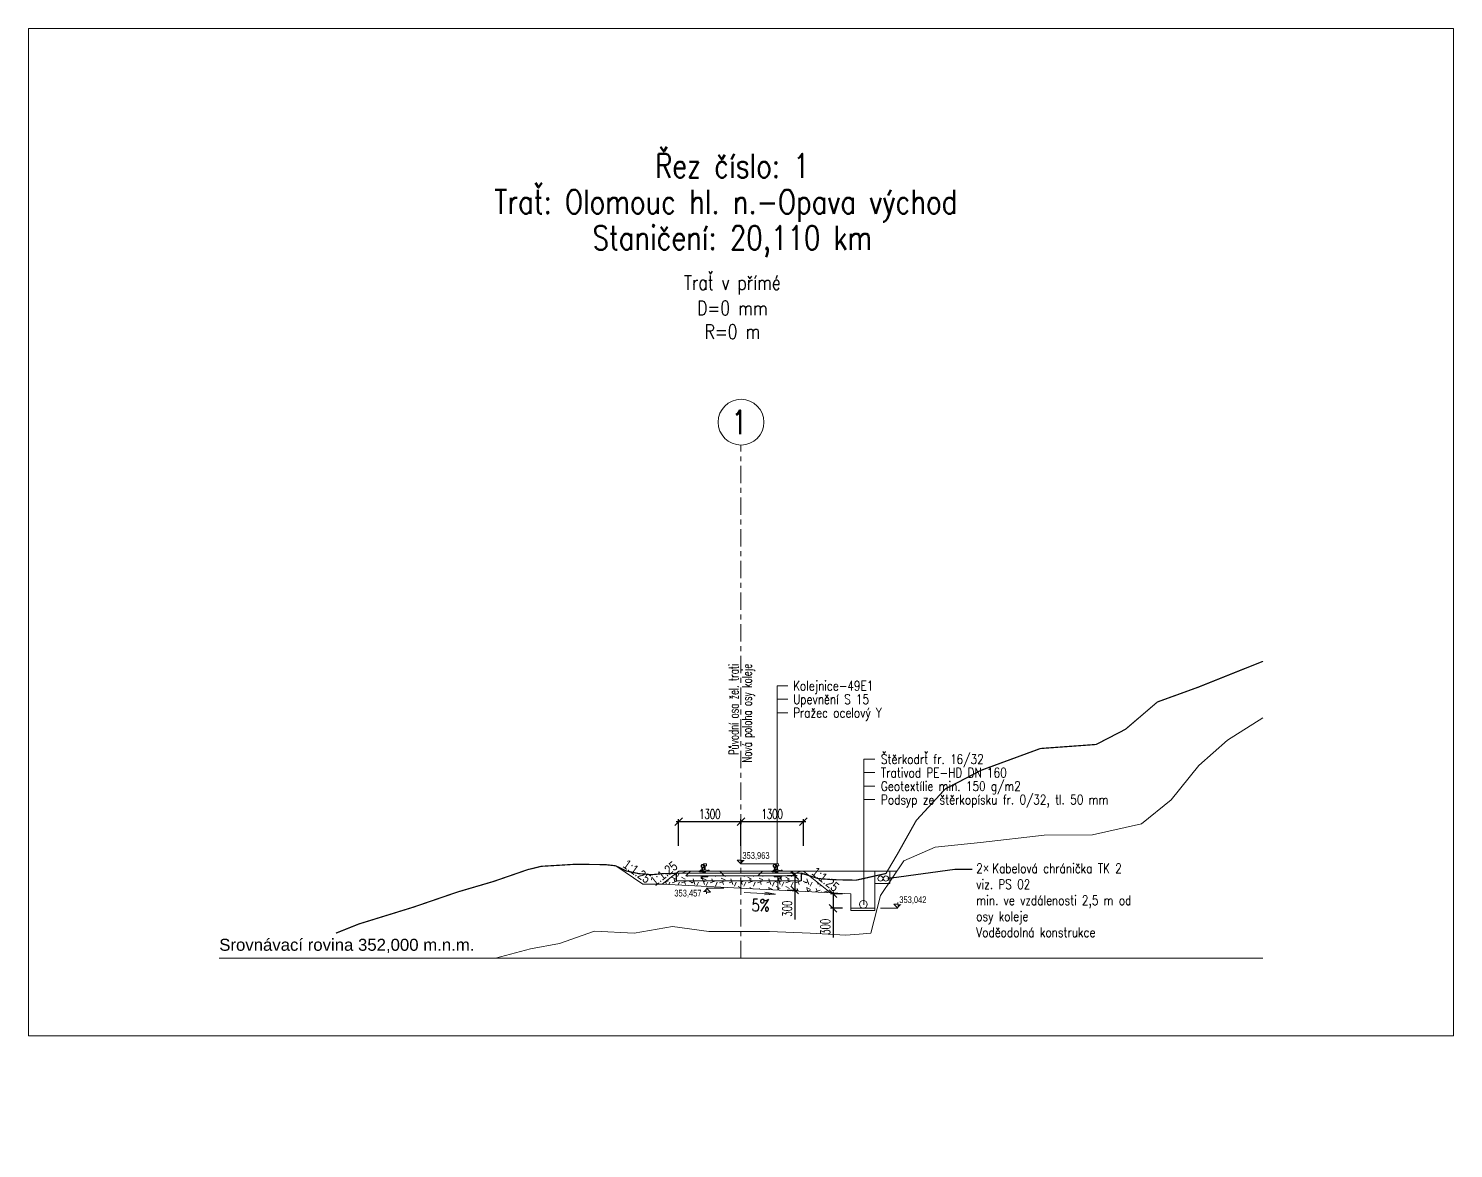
# Model space of a CAD drawing. Header units: millimetres. Extents: x -533422 to -532014, y -1115269 to -1112931.
# Drawn here: x -533421.54 to -533391.84, y -1112954.55 to -1112931.2 of the extents above; entities that cross this region are included whole.
import ezdxf
from ezdxf import colors
from ezdxf.entities.mleader import LeaderData, LeaderLine
from ezdxf.enums import TextEntityAlignment as Align
from ezdxf.math import Vec2, Vec3

# ---------------------------------------------------------------- set-up
doc = ezdxf.new("R2010")
doc.units = ezdxf.units.MM
doc.header["$PDMODE"] = 3
doc.header["$PDSIZE"] = 0.5
doc.linetypes.add('ACAD_ISO10W100', pattern=[18, 12, -3, 0, -3])
for name, color, linetype in [('002 Linie  svahu', 8, 'Continuous'), ('_původní pražec-řezy', 7, 'Continuous'), ('_vodítka-řezy', 4, 'Continuous')]:
    doc.layers.add(name, color=color, linetype=linetype)
for name, color, linetype, lineweight in [('_popisy-řezy', 1, 'Continuous', 18), ('_příčné řezy-řezy', 1, 'Continuous', 20), ('_svršek-řezy', 1, 'Continuous', 18), ('_šrafy-řezy', 1, 'Continuous', 15), ('původní terén', 7, 'Continuous', 15), ('stránka A4', 3, 'Continuous', 0)]:
    doc.layers.add(name, color=color, linetype=linetype, lineweight=lineweight)
doc.styles.add('ARI 1_50(01)', font='arial.ttf', dxfattribs={"height": 0.2})
doc.styles.add('promile', font='romans71n.shx', dxfattribs={"width": 0.8})
doc.styles.get("Standard").update_dxf_attribs({"font": 'arial.ttf'})
doc.styles.add('Standard 1_100', font='romans.shx', dxfattribs={"width": 0.65, "height": 0.2})
doc.styles.add('‰', font='romans71n.shx', dxfattribs={"width": 0.8})
doc.dimstyles.new('1_100', dxfattribs={"dimtxt": 0.2, "dimasz": 0.16, "dimexe": 0.05, "dimexo": 0.2, "dimgap": 0.06, "dimtad": 1, "dimdec": 0, "dimlfac": 1000, "dimrnd": 5, "dimzin": 0, "dimtxsty": 'Standard 1_100', "dimblk": 'OBLIQUE', "dimcen": 2.5, "dimdle": 0.05, "dimclrd": 256, "dimclre": 256, "dimclrt": 1, "dimadec": 0, "dimazin": 0, "dimtfac": 1, "dimtdec": 0, "dimtmove": 0, "dimatfit": 3, "dimfxl": 0.5, "dimfxlon": 1, "dimtfillclr": 256, "dimarcsym": 0})

# ---------------------------------------------------------------- blocks, each defined once
blk = doc.blocks.new('RC_VYZNA')
for p, q in [((-2, 2), (0, 2)), ((0, 0), (-2, 2)), ((0, 2), (0, 3))]:
    blk.add_line(p, q)
blk.add_solid([(0, 0), (0, 0), (0, 2), (2, 2)])
blk = doc.blocks.new('A$C249728DF')
at = {"color": 7}
for p, q in [((0.715, 0.105), (0.717, 0.08)), ((0.74, 0.075), (0.719, 0.079)), ((0.752, 0.026), (0.749, 0.056)), ((0.766, 0.028), (0.762, 0.058)), ((0.766, 0.078), (0.785, 0.087)), ((0.782, 0.114), (0.786, 0.09)), ((-0.807, -0.149), (-0.807, -0.143)), ((-0.805, -0.14), (-0.792, -0.138)), ((-0.744, -0.149), (-0.805, -0.151)), ((-0.759, -0.127), (-0.784, -0.136)), ((-0.782, -0.015), (-0.783, -0.039)), ((-0.761, -0.048), (-0.781, -0.041)), ((-0.753, -0.097), (-0.754, -0.067)), ((-0.744, -0.149), (-0.683, -0.147)), ((-0.739, -0.097), (-0.74, -0.067)), ((-0.735, -0.047), (-0.714, -0.039)), ((-0.731, -0.126), (-0.705, -0.133)), ((-0.715, -0.013), (-0.713, -0.037)), ((-0.685, -0.136), (-0.698, -0.135)), ((-0.682, -0.145), (-0.682, -0.139)), ((0.704, -0.031), (0.703, -0.025)), ((0.705, -0.022), (0.718, -0.018)), ((0.766, -0.025), (0.706, -0.033)), ((0.749, -0.004), (0.725, -0.016)), ((0.766, -0.025), (0.827, -0.017)), ((0.777, 0), (0.804, -0.005)), ((0.824, -0.006), (0.811, -0.006)), ((0.828, -0.015), (0.827, -0.009))]:
    blk.add_line(p, q, dxfattribs=at)
blk.add_lwpolyline([(-1.269, -0.381), (-1.283, -0.219), (1.309, -0.006), (1.322, -0.168), (-1.269, -0.381)], dxfattribs=at)
for centre, radius, start, end in [((-0.74, -0.3), 0.3, 90.0237, 91.8383), ((-0.74, -0.08), 0.08, 80.204, 90.0475), ((0.728, 0.106), 0.013, 109.1975, 184.2723), ((0.719, 0.081), 0.002, 184.2723, 259.1282), ((0.75, 0.043), 0.08, 99.3539, 109.1975), ((0.786, -0.174), 0.3, 97.5631, 99.3778), ((0.739, 0.068), 0.007, 17.9715, 79.1282), ((0.669, 0.045), 0.08, 7.5631, 17.9715), ((0.786, -0.174), 0.3, 95.7485, 97.5631), ((0.746, 0.002), 0.007, 295.9902, 356.0557), ((0.634, 0.01), 0.12, 356.0557, 7.5631), ((0.764, 0.045), 0.08, 85.9288, 95.7724), ((0.769, 0.072), 0.007, 115.9981, 177.1547), ((0.842, 0.068), 0.08, 177.1547, 187.5631), ((0.885, 0.044), 0.12, 187.5631, 199.0706), ((0.769, 0.111), 0.013, 10.854, 85.9288), ((0.779, 0.007), 0.007, 199.0706, 259.136), ((0.784, 0.089), 0.002, 295.9981, 10.854), ((-0.804, -0.143), 0.003, 99.583, 181.8383), ((-0.805, -0.149), 0.0015, 181.8383, 271.8383), ((-0.798, -0.098), 0.04, 279.583, 290.2654), ((-0.781, -0.039), 0.002, 178.5474, 253.4034), ((-0.769, -0.015), 0.013, 103.4727, 178.5474), ((-0.754, -0.08), 0.08, 93.6291, 103.4727), ((-0.763, -0.054), 0.007, 12.2467, 73.4034), ((-0.74, -0.3), 0.3, 91.8383, 93.653), ((-0.762, -0.12), 0.007, 290.2654, 350.3308), ((-0.834, -0.07), 0.08, 1.8383, 12.2467), ((-0.873, -0.101), 0.12, 350.3308, 1.8383), ((-0.66, -0.064), 0.08, 171.4299, 181.8383), ((-0.732, -0.053), 0.007, 110.2733, 171.4299), ((-0.619, -0.093), 0.12, 181.8383, 193.3458), ((-0.729, -0.119), 0.007, 193.3458, 253.4112), ((-0.728, -0.014), 0.013, 5.1292, 80.204), ((-0.715, -0.037), 0.002, 290.2733, 5.1292), ((-0.694, -0.095), 0.04, 253.4112, 264.0936), ((-0.685, -0.139), 0.003, 1.8383, 84.0936), ((-0.683, -0.145), 0.0015, 271.8383, 1.8383), ((0.706, -0.025), 0.003, 105.3078, 187.5631), ((0.706, -0.031), 0.0015, 187.5631, 277.5631), ((0.708, 0.02), 0.04, 285.3078, 295.9902), ((0.811, 0.034), 0.04, 259.136, 269.8184), ((0.824, -0.009), 0.003, 7.5631, 89.8184), ((0.827, -0.015), 0.0015, 277.5631, 7.5631)]:
    blk.add_arc(centre, radius, start, end, dxfattribs=at)
blk = doc.blocks.new('_Oblique')
at = {"color": 0, "linetype": 'ByBlock', "lineweight": -2}
blk.add_line((0.5, 0.5), (-0.5, -0.5), dxfattribs=at)
blk = doc.blocks.new('*D93')
at = {"layer": '_příčné řezy-řezy', "linetype": 'Continuous', "lineweight": -2}
for p, q in [((-533406.645, -1112947.733), (-533408.045, -1112947.733)), ((-533407.995, -1112948.233), (-533407.995, -1112947.683)), ((-533406.695, -1112947.733), (-533406.695, -1112947.783))]:
    blk.add_line(p, q, dxfattribs=at)
at = {"layer": 'Defpoints', "color": 0}
for p in [(-533407.995, -1112947.733), (-533406.695, -1112947.698), (-533407.995, -1112948.852)]:
    blk.add_point(p, dxfattribs=at)
at = {"layer": '_příčné řezy-řezy', "lineweight": -2, "xscale": 0.16, "yscale": 0.16, "zscale": 0.16, "rotation": 180}
blk.add_blockref('_Oblique', (-533407.995, -1112947.733), dxfattribs=at)
at = {"layer": '_příčné řezy-řezy', "lineweight": -2, "xscale": 0.16, "yscale": 0.16, "zscale": 0.16}
blk.add_blockref('_Oblique', (-533406.695, -1112947.733), dxfattribs=at)
at = {"layer": '_příčné řezy-řezy', "color": 1, "lineweight": 9, "insert": (-533407.345, -1112947.573), "char_height": 0.2, "attachment_point": 5, "style": 'Standard 1_100'}
blk.add_mtext('1300', dxfattribs=at)
blk = doc.blocks.new('*D94')
at = {"layer": '_příčné řezy-řezy', "linetype": 'Continuous', "lineweight": -2}
for p, q in [((-533405.345, -1112947.733), (-533406.745, -1112947.733)), ((-533406.695, -1112948.233), (-533406.695, -1112947.683)), ((-533405.395, -1112948.233), (-533405.395, -1112947.683))]:
    blk.add_line(p, q, dxfattribs=at)
at = {"layer": 'Defpoints', "color": 0}
for p in [(-533406.695, -1112947.733), (-533406.695, -1112948.852), (-533405.395, -1112948.852)]:
    blk.add_point(p, dxfattribs=at)
at = {"layer": '_příčné řezy-řezy', "lineweight": -2, "xscale": 0.16, "yscale": 0.16, "zscale": 0.16, "rotation": 180}
blk.add_blockref('_Oblique', (-533406.695, -1112947.733), dxfattribs=at)
at = {"layer": '_příčné řezy-řezy', "lineweight": -2, "xscale": 0.16, "yscale": 0.16, "zscale": 0.16}
blk.add_blockref('_Oblique', (-533405.395, -1112947.733), dxfattribs=at)
at = {"layer": '_příčné řezy-řezy', "color": 1, "lineweight": 9, "insert": (-533406.045, -1112947.573), "char_height": 0.2, "attachment_point": 5, "style": 'Standard 1_100'}
blk.add_mtext('1300', dxfattribs=at)
blk = doc.blocks.new('*D144')
at = {"layer": '_příčné řezy-řezy', "linetype": 'Continuous', "lineweight": -2}
for p, q in [((-533405.73, -1112948.858), (-533405.523, -1112948.858)), ((-533405.573, -1112948.808), (-533405.573, -1112949.158)), ((-533405.73, -1112949.158), (-533405.523, -1112949.158)), ((-533405.573, -1112949.158), (-533405.573, -1112949.773))]:
    blk.add_line(p, q, dxfattribs=at)
at = {"layer": 'Defpoints', "color": 0}
for p in [(-533405.93, -1112948.858), (-533405.93, -1112949.158), (-533405.573, -1112949.158)]:
    blk.add_point(p, dxfattribs=at)
at = {"layer": '_příčné řezy-řezy', "lineweight": -2, "xscale": 0.16, "yscale": 0.16, "zscale": 0.16}
for p, rotation in [((-533405.573, -1112948.858), 90), ((-533405.573, -1112949.158), 270)]:
    blk.add_blockref('_Oblique', p, dxfattribs=dict(at, rotation=rotation))
at = {"layer": '_příčné řezy-řezy', "color": 1, "lineweight": 9, "insert": (-533405.733, -1112949.546), "char_height": 0.2, "attachment_point": 5, "rotation": 90, "style": 'Standard 1_100'}
blk.add_mtext('300', dxfattribs=at)
blk = doc.blocks.new('*D145')
at = {"layer": '_příčné řezy-řezy', "linetype": 'Continuous', "lineweight": -2}
for p, q in [((-533404.581, -1112949.236), (-533404.827, -1112949.236)), ((-533404.777, -1112949.186), (-533404.777, -1112949.536)), ((-533404.581, -1112949.536), (-533404.827, -1112949.536)), ((-533404.777, -1112949.536), (-533404.777, -1112950.15))]:
    blk.add_line(p, q, dxfattribs=at)
at = {"layer": 'Defpoints', "color": 0}
for p in [(-533404.381, -1112949.236), (-533404.777, -1112949.536), (-533404.381, -1112949.536)]:
    blk.add_point(p, dxfattribs=at)
at = {"layer": '_příčné řezy-řezy', "lineweight": -2, "xscale": 0.16, "yscale": 0.16, "zscale": 0.16}
for p, rotation in [((-533404.777, -1112949.236), 90), ((-533404.777, -1112949.536), 270)]:
    blk.add_blockref('_Oblique', p, dxfattribs=dict(at, rotation=rotation))
at = {"layer": '_příčné řezy-řezy', "color": 1, "lineweight": 9, "insert": (-533404.937, -1112949.923), "char_height": 0.2, "attachment_point": 5, "rotation": 90, "style": 'Standard 1_100'}
blk.add_mtext('300', dxfattribs=at)

msp = doc.modelspace()

# ---------------------------------------------------------------- hatches: boundary and pattern name
at = {"layer": '_šrafy-řezy', "linetype": 'Continuous'}
h = msp.add_hatch(dxfattribs=at)
h.set_pattern_fill('UNIHER', color=1, scale=0.05, style=0)
h.set_pattern_definition([(18.435, (141812.83852, -138008.09968), (0.197642177225, 0.197642530296), [0.0625, -0.5, 0.125, -0.5625]), (18.435, (141812.97687, -138008.11944), (0.197642177225, 0.197642530296), [0.125, -0.5, 0.0625, -0.5625]), (108.435, (141812.8583, -138008.15897), (0.197642177225, 0.197642530296), [0.125, -0.5, 0.125, -0.5]), (108.435, (141812.8583, -138007.96133), (0.197642177225, 0.197642530296), [0.125, -0.5, 0.125, -0.5]), (108.435, (141813.03617, -138008.09968), (0.197642177225, 0.197642530296), [0.0625, -0.5625]), (108.435, (141812.66065, -138007.96133), (0.197642177225, 0.197642530296), [0.0625, -0.5625]), (333.435, (141812.89782, -138008.07991), (0.197642294287, 0.19764242375), [0.0883885, -0.79549515, 0.0883885, -0.79549515]), (333.435, (141812.50253, -138007.88227), (0.197642294287, 0.19764242375), [0.08838835, -1.6793786]), (333.435, (141813.09546, -138008.07991), (0.197642294287, 0.19764242375), [0.0883885, -0.35385534, 0.0883885, -1.23743685]), (333.435, (141812.70017, -138007.88227), (0.197642294287, 0.19764242375), [0.08838835, -1.6793786]), (333.435, (141813.2931, -138008.07991), (0.197642294287, 0.19764242375), [0.0883885, -0.79549515, 0.0883885, -0.79549515]), (333.435, (141813.68839, -138008.27756), (0.197642294287, 0.19764242375), [0.08838835, -1.6793786]), (63.435, (141812.81876, -138008.04038), (-0.197643635928, -0.197641752932), [0.08839, -0.35355, 0.08839, -0.7955, 0.08839, -0.35355])])
h.paths.add_polyline_path([(-533405.9302, -1112948.8797), (-533406.0048, -1112948.8797), (-533406.0048, -1112948.8584), (-533407.3825, -1112948.8584), (-533407.3825, -1112948.8797), (-533407.5066, -1112948.8797), (-533407.5066, -1112948.9188), (-533407.5278, -1112948.9188), (-533407.5278, -1112948.8584), (-533407.8437, -1112948.8584), (-533407.7487, -1112948.7634), (-533407.9947, -1112948.7634), (-533408.3379, -1112949.038), (-533405.9302, -1112949.1584)])
h.paths.add_polyline_path([(-533405.3947, -1112948.7634), (-533405.6387, -1112948.7634), (-533405.5437, -1112948.8584), (-533405.8595, -1112948.8584), (-533405.8595, -1112948.9188), (-533405.8807, -1112948.9188), (-533405.8807, -1112948.8797), (-533405.9302, -1112948.8797), (-533405.9302, -1112949.1584), (-533404.8323, -1112949.2133)])

# ---------------------------------------------------------------- linework, layer by layer
at = {"layer": '002 Linie  svahu', "color": 1, "linetype": 'Continuous', "lineweight": 18, "ltscale": 0.25, "flags": 128}
msp.add_lwpolyline([(-533411.8111, -1112950.5768), (-533411.0815, -1112950.3863), (-533410.4765, -1112950.2695), (-533409.7479, -1112950.0154), (-533408.923, -1112950.0566), (-533408.1247, -1112949.9195), (-533407.3619, -1112950.0198), (-533406.0974, -1112950.0198), (-533405.2543, -1112950.0599), (-533404.5116, -1112950.1), (-533404.2306, -1112950.08), (-533403.9897, -1112950.0599), (-533403.7874, -1112949.2747), (-533403.3, -1112948.5469), (-533402.649, -1112948.264), (-533401.7064, -1112948.1665), (-533400.3736, -1112948.0149), (-533399.366, -1112948.0041), (-533398.3475, -1112947.7767), (-533397.726, -1112947.2791), (-533397.1529, -1112946.5633), (-533396.5577, -1112946.0347), (-533395.8152, -1112945.5685)], dxfattribs=at)
at = {"layer": '_popisy-řezy', "linetype": 'Continuous'}
for p, q in [((-533405.9437, -1112948.6129), (-533405.9437, -1112944.8993)), ((-533405.9437, -1112944.8993), (-533405.7187, -1112944.8993)), ((-533405.9437, -1112945.1805), (-533405.7187, -1112945.1805)), ((-533405.9437, -1112945.4618), (-533405.7187, -1112945.4618)), ((-533404.1316, -1112946.4296), (-533403.9066, -1112946.4296)), ((-533404.1316, -1112946.4296), (-533404.1316, -1112949.464)), ((-533404.1316, -1112946.7109), (-533403.9066, -1112946.7109)), ((-533404.1316, -1112946.9921), (-533403.9066, -1112946.9921)), ((-533404.1316, -1112947.2734), (-533403.9066, -1112947.2734))]:
    msp.add_line(p, q, dxfattribs=at)
at = {"layer": '_popisy-řezy', "linetype": 'Continuous', "lineweight": 13}
for p, q in [((-533406.6252, -1112949.2071), (-533405.9776, -1112949.2416)), ((-533405.9776, -1112949.2416), (-533406.2043, -1112949.2593)), ((-533405.9776, -1112949.2416), (-533406.2012, -1112949.1999))]:
    msp.add_line(p, q, dxfattribs=at)
at = {"layer": '_popisy-řezy', "color": 1, "lineweight": 13}
msp.add_circle((-533406.6934, -1112939.4046), 0.4767, dxfattribs=at)
at = {"layer": '_svršek-řezy', "linetype": 'Continuous'}
for p, q in [((-533408.7379, -1112949.038), (-533409.3068, -1112948.6524)), ((-533407.9924, -1112948.7616), (-533408.3379, -1112949.038)), ((-533407.7487, -1112948.7634), (-533407.9947, -1112948.7634)), ((-533405.9302, -1112948.8584), (-533405.9302, -1112949.1584)), ((-533405.6387, -1112948.7634), (-533405.3947, -1112948.7634)), ((-533405.6387, -1112948.7634), (-533405.3947, -1112948.7634)), ((-533405.3947, -1112948.7634), (-533404.8355, -1112949.2108)), ((-533405.3947, -1112948.7634), (-533403.445, -1112948.7634)), ((-533403.5898, -1112949.0229), (-533403.5898, -1112948.7634)), ((-533408.3379, -1112949.038), (-533408.7379, -1112949.038)), ((-533408.3379, -1112949.038), (-533404.4036, -1112949.2348)), ((-533404.4036, -1112949.2348), (-533404.4036, -1112949.5848)), ((-533403.9034, -1112949.0229), (-533403.5898, -1112949.0229)), ((-533403.904, -1112949.5348), (-533404.4036, -1112949.5348)), ((-533404.4036, -1112949.5848), (-533403.904, -1112949.5848))]:
    msp.add_line(p, q, dxfattribs=at)
at = {"layer": '_svršek-řezy', "linetype": 'Continuous', "lineweight": 13}
for p, q in [((-533407.4811, -1112948.6498), (-533407.4791, -1112948.6098)), ((-533407.4811, -1112948.6498), (-533407.4791, -1112948.6098)), ((-533407.4546, -1112948.6511), (-533407.4811, -1112948.6498)), ((-533407.4546, -1112948.6511), (-533407.4811, -1112948.6498)), ((-533407.4791, -1112948.6098), (-533407.4122, -1112948.6132)), ((-533407.4791, -1112948.6098), (-533407.4122, -1112948.6132)), ((-533407.4587, -1112948.733), (-533407.4546, -1112948.6511)), ((-533407.4407, -1112948.6518), (-533407.4448, -1112948.7337)), ((-533407.4407, -1112948.6518), (-533407.4448, -1112948.7337)), ((-533407.4142, -1112948.6531), (-533407.4407, -1112948.6518)), ((-533407.4142, -1112948.6531), (-533407.4407, -1112948.6518)), ((-533407.4122, -1112948.6132), (-533407.4142, -1112948.6531)), ((-533407.4122, -1112948.6132), (-533407.4142, -1112948.6531)), ((-533405.9102, -1112948.6121), (-533405.9771, -1112948.6138)), ((-533405.9771, -1112948.6138), (-533405.9761, -1112948.6537)), ((-533405.9771, -1112948.6138), (-533405.9761, -1112948.6537)), ((-533405.9761, -1112948.6537), (-533405.9497, -1112948.6531)), ((-533405.9761, -1112948.6537), (-533405.9497, -1112948.6531)), ((-533405.9497, -1112948.6531), (-533405.9476, -1112948.7351)), ((-533405.9497, -1112948.6531), (-533405.9476, -1112948.7351)), ((-533405.9357, -1112948.6527), (-533405.9092, -1112948.6521)), ((-533405.9357, -1112948.6527), (-533405.9092, -1112948.6521)), ((-533405.9336, -1112948.7347), (-533405.9357, -1112948.6527)), ((-533405.9336, -1112948.7347), (-533405.9357, -1112948.6527)), ((-533405.9092, -1112948.6521), (-533405.9102, -1112948.6121)), ((-533405.9092, -1112948.6521), (-533405.9102, -1112948.6121)), ((-533407.5155, -1112948.7572), (-533407.5142, -1112948.7439)), ((-533407.5155, -1112948.7572), (-533407.5142, -1112948.7439)), ((-533407.3907, -1112948.7634), (-533407.5155, -1112948.7572)), ((-533407.3907, -1112948.7634), (-533407.5155, -1112948.7572)), ((-533407.5142, -1112948.7439), (-533407.4587, -1112948.733)), ((-533407.5142, -1112948.7439), (-533407.4587, -1112948.733)), ((-533407.4448, -1112948.7337), (-533407.3893, -1112948.7505)), ((-533407.4448, -1112948.7337), (-533407.3893, -1112948.7505)), ((-533407.3893, -1112948.7505), (-533407.3907, -1112948.7634)), ((-533407.3893, -1112948.7505), (-533407.3907, -1112948.7634)), ((-533405.9476, -1112948.7351), (-533406.0031, -1112948.7504)), ((-533405.9476, -1112948.7351), (-533406.0031, -1112948.7504)), ((-533406.0031, -1112948.7504), (-533406.0024, -1112948.7634)), ((-533406.0031, -1112948.7504), (-533406.0024, -1112948.7634)), ((-533406.0024, -1112948.7634), (-533405.8774, -1112948.7603)), ((-533406.0024, -1112948.7634), (-533405.8774, -1112948.7603)), ((-533405.8781, -1112948.7471), (-533405.9336, -1112948.7347)), ((-533405.8781, -1112948.7471), (-533405.9336, -1112948.7347)), ((-533405.8774, -1112948.7603), (-533405.8781, -1112948.7471)), ((-533405.8774, -1112948.7603), (-533405.8781, -1112948.7471))]:
    msp.add_line(p, q, dxfattribs=at)
at = {"layer": '_svršek-řezy'}
for p, q in [((-533406.6961, -1112948.6138), (-533405.9771, -1112948.6138)), ((-533407.4136, -1112949.1202), (-533407.0541, -1112949.1202)), ((-533403.7858, -1112949.5348), (-533403.4263, -1112949.5348))]:
    msp.add_line(p, q, dxfattribs=at)
at = {"layer": '_svršek-řezy', "lineweight": 13}
for p, q in [((-533407.7487, -1112948.7634), (-533407.8437, -1112948.8584)), ((-533407.8437, -1112948.8584), (-533405.5437, -1112948.8584)), ((-533405.6387, -1112948.7634), (-533407.7487, -1112948.7634)), ((-533407.5491, -1112948.7634), (-533407.5491, -1112948.7422)), ((-533407.5278, -1112948.7422), (-533407.5491, -1112948.7422)), ((-533407.5278, -1112948.7422), (-533407.5278, -1112948.7634)), ((-533407.5278, -1112948.9188), (-533407.5278, -1112948.8584)), ((-533407.5066, -1112948.9188), (-533407.5278, -1112948.9188)), ((-533407.3825, -1112948.8797), (-533407.5066, -1112948.8797)), ((-533407.5066, -1112948.8797), (-533407.5066, -1112948.9188)), ((-533407.3825, -1112948.7422), (-533407.3825, -1112948.7634)), ((-533407.3825, -1112948.7422), (-533407.3613, -1112948.7422)), ((-533407.3825, -1112948.8584), (-533407.3825, -1112948.8797)), ((-533407.3613, -1112948.7634), (-533407.3613, -1112948.7422)), ((-533407.1387, -1112948.7634), (-533407.0437, -1112948.8584)), ((-533406.2487, -1112948.7634), (-533406.3437, -1112948.8584)), ((-533406.0261, -1112948.7634), (-533406.0261, -1112948.7422)), ((-533406.0048, -1112948.7422), (-533406.0261, -1112948.7422)), ((-533406.0048, -1112948.7422), (-533406.0048, -1112948.7634)), ((-533406.0048, -1112948.8584), (-533406.0048, -1112948.8797)), ((-533406.0048, -1112948.8797), (-533405.8807, -1112948.8797)), ((-533405.8807, -1112948.8797), (-533405.8807, -1112948.9188)), ((-533405.8807, -1112948.9188), (-533405.8595, -1112948.9188)), ((-533405.8595, -1112948.7422), (-533405.8595, -1112948.7634)), ((-533405.8595, -1112948.7422), (-533405.8382, -1112948.7422)), ((-533405.8595, -1112948.9188), (-533405.8595, -1112948.8584)), ((-533405.8382, -1112948.7634), (-533405.8382, -1112948.7422)), ((-533405.6387, -1112948.7634), (-533405.5437, -1112948.8584)), ((-533403.904, -1112949.5848), (-533403.904, -1112948.7634))]:
    msp.add_line(p, q, dxfattribs=at)
at = {"layer": '_svršek-řezy', "color": 3, "linetype": 'Continuous'}
msp.add_circle((-533403.7884, -1112948.9184), 0.055, dxfattribs=at)
at = {"layer": '_svršek-řezy', "color": 6, "linetype": 'Continuous'}
msp.add_circle((-533403.6734, -1112948.9184), 0.055, dxfattribs=at)
at = {"layer": '_svršek-řezy', "lineweight": 13}
msp.add_circle((-533404.1452, -1112949.4548), 0.08, dxfattribs=at)
at = {"layer": '_vodítka-řezy', "color": 1, "linetype": 'ACAD_ISO10W100', "lineweight": 15, "ltscale": 0.03, "extrusion": (0, 1, 6.12303e-17)}
msp.add_line((-533406.6947, -1112950.5768), (-533406.6947, -1112939.8813), dxfattribs=at)
at = {"layer": '_vodítka-řezy', "color": 1, "lineweight": 15}
msp.add_lwpolyline([(-533417.5741, -1112950.5768), (-533395.8152, -1112950.5768)], dxfattribs=at)
at = {"layer": 'původní terén', "color": 250, "lineweight": 15}
msp.add_lwpolyline([(-533405.44, -1112948.8057, 0.025, 0.025, 0), (-533405.0877, -1112948.918, 0.025, 0.025, 0), (-533404.7702, -1112948.9421, 0.025, 0.025, 0), (-533404.2951, -1112948.9522, 0.025, 0.025, 0), (-533403.6737, -1112948.8127, 0.025, 0.025, 0), (-533403.4309, -1112948.4014, 0.025, 0.025, 0), (-533403.0404, -1112947.7053, 0.025, 0.025, 0), (-533402.4387, -1112947.0513, 0.025, 0.025, 0), (-533401.6893, -1112946.6611, 0.025, 0.025, 0), (-533400.4544, -1112946.2075, 0.025, 0.025, 0), (-533399.2933, -1112946.1232, 0.025, 0.025, 0), (-533398.6811, -1112945.8067, 0.025, 0.025, 0), (-533398.0162, -1112945.2372, 0.025, 0.025, 0), (-533397.1718, -1112944.9313, 0.025, 0.025, 0), (-533395.8152, -1112944.3892, 0.025, 0.025, 0)], format="xyseb", dxfattribs=at)
at = {"layer": 'původní terén', "color": 250, "lineweight": 15, "const_width": 0.025}
msp.add_lwpolyline([(-533408.04, -1112948.8095), (-533408.1915, -1112948.8162), (-533408.3017, -1112948.8135), (-533408.557, -1112948.8377), (-533408.823, -1112948.8162), (-533409.0837, -1112948.7598), (-533409.3068, -1112948.6524), (-533409.5164, -1112948.6282), (-533410.1479, -1112948.6202), (-533410.4032, -1112948.6363), (-533410.8573, -1112948.6631), (-533411.1422, -1112948.733), (-533411.8513, -1112948.9782), (-533412.6006, -1112949.198), (-533413.5217, -1112949.5139), (-533414.6559, -1112949.8642), (-533415.1387, -1112950.0569), (-533415.1387, -1112950.0569)], dxfattribs=at)
at = {"layer": 'stránka A4'}
for p, q in [((-533391.8447, -1112931.1982), (-533421.5447, -1112931.1982)), ((-533421.5447, -1112931.1982), (-533421.5447, -1112952.1982)), ((-533391.8447, -1112952.1982), (-533391.8447, -1112931.1982)), ((-533421.5447, -1112952.1982), (-533391.8447, -1112952.1982))]:
    msp.add_line(p, q, dxfattribs=at)

# ---------------------------------------------------------------- block references
at = {"layer": '_původní pražec-řezy', "rotation": 355.4657335379777}
msp.add_blockref('A$C249728DF', (-533406.7442, -1112948.6924), dxfattribs=at)
at = {"layer": '_svršek-řezy', "xscale": 0.04, "yscale": 0.04, "zscale": 0.04}
for p in [(-533406.6961, -1112948.6138), (-533403.4263, -1112949.5348)]:
    msp.add_blockref('RC_VYZNA', p, dxfattribs=at)
at = {"layer": '_svršek-řezy', "xscale": 0.04, "yscale": 0.04, "zscale": 0.04, "rotation": 180}
msp.add_blockref('RC_VYZNA', (-533407.4136, -1112949.1202), dxfattribs=at)

# ---------------------------------------------------------------- texts
at = {"layer": '_popisy-řezy', "linetype": 'Continuous', "lineweight": 13, "style": 'promile', "width": 0.8}
for s, height, p in [('Řez číslo: 1', 0.5, (-533406.8747, -1112934.3104)), ('Trať: Olomouc hl. n.-Opava východ ', 0.5, (-533406.8747, -1112935.0604)), ('Staničení: 20,110 km', 0.5, (-533406.8747, -1112935.8104)), ('Trať v přímé', 0.3, (-533406.8747, -1112936.6458)), ('D=0 mm', 0.3, (-533406.8747, -1112937.1766)), ('R=0 m', 0.3, (-533406.8747, -1112937.6669))]:
    msp.add_text(s, height=height, dxfattribs=at).set_placement(p, align=Align.CENTER)
at = {"layer": '_popisy-řezy', "color": 1, "lineweight": 13, "style": 'promile', "width": 0.8}
msp.add_text('1', height=0.5, dxfattribs=at).set_placement((-533406.7266, -1112939.6561), align=Align.CENTER)
at = {"layer": '_popisy-řezy', "linetype": 'Continuous', "style": '‰', "width": 0.8}
for s, p in [(' Kolejnice-49E1', (-533405.7187, -1112944.8993)), (' Upevnění S 15', (-533405.7187, -1112945.1805)), (' Pražec ocelový Y', (-533405.7187, -1112945.4618)), ('Štěrkodrť fr. 16/32', (-533403.7767, -1112946.4296)), ('Trativod PE-HD DN 160', (-533403.7767, -1112946.7109)), ('Geotextílie min. 150 g/m2', (-533403.7767, -1112946.9921)), ('Podsyp ze štěrkopísku fr. 0/32, tl. 50 mm', (-533403.7767, -1112947.2734))]:
    msp.add_text(s, height=0.2, dxfattribs=at).set_placement(p, align=Align.MIDDLE_LEFT)
at = {"layer": '_popisy-řezy', "linetype": 'Continuous', "lineweight": 13, "width": 0.8}
for rotation, p in [(324.38336, (-533408.9209, -1112948.851)), (38.65981, (-533408.2385, -1112948.8899)), (321.52171, (-533404.9964, -1112949.0138))]:
    msp.add_text('1:1.25', height=0.2, rotation=rotation, dxfattribs=at).set_placement(p, align=Align.CENTER)
at = {"layer": '_popisy-řezy', "linetype": 'Continuous', "lineweight": 13, "style": 'promile', "width": 0.8}
msp.add_text('5%', height=0.25, dxfattribs=at).set_placement((-533406.476, -1112949.5999))
at = {"layer": '_popisy-řezy', "color": 1, "lineweight": 15, "style": 'ARI 1_50(01)'}
msp.add_text('Srovnávací rovina 352,000 m.n.m.', height=0.25, rotation=0, dxfattribs=at).set_placement((-533417.5691, -1112950.4238))
at = {"layer": '_svršek-řezy', "width": 0.8}
for s, p in [('353,963', (-533406.6648, -1112948.5075)), ('353,457', (-533408.0835, -1112949.2923)), ('353,042', (-533403.395, -1112949.4285))]:
    msp.add_text(s, height=0.14, dxfattribs=at).set_placement(p)
at = {"layer": '_vodítka-řezy', "color": 4, "lineweight": 15, "style": 'Standard 1_100', "width": 0.65}
msp.add_text('Původní osa žel. trati', height=0.2, rotation=90, dxfattribs=at).set_placement((-533406.7469, -1112944.4436), align=Align.RIGHT)
at = {"layer": '_vodítka-řezy', "color": 1, "lineweight": 15, "style": 'Standard 1_100', "width": 0.65}
msp.add_text('Nová poloha osy koleje', height=0.2, rotation=90, dxfattribs=at).set_placement((-533406.4704, -1112944.4436), align=Align.RIGHT)

# ---------------------------------------------------------------- dimensions: what is measured, and where the dimension line sits
at = {"layer": '_příčné řezy-řezy', "linetype": 'Continuous', "lineweight": 9}
for base, p1, p2, picture, middle in [((-533407.9947, -1112947.7329), (-533406.6947, -1112947.6981), (-533407.9947, -1112948.8521), '*D93', (-533407.3447, -1112947.5729)), ((-533406.6947, -1112947.7329), (-533405.3947, -1112948.8521), (-533406.6947, -1112948.8521), '*D94', (-533406.0447, -1112947.5729))]:
    dim = msp.add_linear_dim(base=base, p1=p1, p2=p2, dimstyle='1_100', dxfattribs=at)
    dim.commit()
    dim.dimension.update_dxf_attribs({"geometry": picture, "text_midpoint": middle})
for base, p1, p2, picture, middle in [((-533405.5732, -1112949.1584), (-533405.9302, -1112948.8584), (-533405.9302, -1112949.1584), '*D144', (-533405.7332, -1112949.5456)), ((-533404.7765, -1112949.5357), (-533404.3811, -1112949.2357), (-533404.3811, -1112949.5357), '*D145', (-533404.9365, -1112949.9229))]:
    dim = msp.add_linear_dim(base=base, p1=p1, p2=p2, angle=90, dimstyle='1_100', dxfattribs=at)
    dim.commit()
    dim.dimension.update_dxf_attribs({"geometry": picture, "text_midpoint": middle})

# ---------------------------------------------------------------- leaders
at = {"layer": '_popisy-řezy', "color": 1, "lineweight": 13}
ml = msp.add_multileader_mtext('Standard', dxfattribs=at)
ml.set_content('2{\\fArial|b0|i0|c0|p34;× }Kabelová chránička TK 2\\Pviz. PS 02\\Pmin. ve vzdálenosti 2,5 m od \\Posy koleje\\PVoděodolná konstrukce ', color=1, style='‰')
ml.set_leader_properties()
ml.build(insert=Vec2(0, 0))
ml.multileader.update_dxf_attribs({"dogleg_length": 0.36, "arrow_head_size": 0.1})
ctx = ml.context
ctx.base_point, ctx.char_height, ctx.arrow_head_size, ctx.landing_gap_size, ctx.plane_origin = Vec3(-533401.8798, -1112948.725), 0.2, 0.1, 0.09, Vec3(-533400.5202, -1112949.288)
notes = []
notes.append((ctx, [(0, (1, 1, 0), (-533402.2398, -1112948.725), (1, 0), 0.36, [(0, [(-533403.6598, -1112948.9185)], 256, [])])]))
ctx.mtext.insert, ctx.mtext.defined_height, ctx.mtext.flow_direction = Vec3(-533401.7898, -1112948.605), 0.2, 5
for ctx, leaders in notes:
    for number, flags, end, landing, length, lines in leaders:
        leader = LeaderData()
        leader.index, (leader.has_last_leader_line, leader.has_dogleg_vector, leader.attachment_direction) = number, flags
        leader.last_leader_point, leader.dogleg_vector, leader.dogleg_length = Vec3(end), Vec3(landing), length
        for number, points, colour, breaks in lines:
            line = LeaderLine()
            line.index, line.vertices, line.color, line.breaks = number, Vec3.list(points), colors.encode_raw_color(colour), breaks
            leader.lines.append(line)
        ctx.leaders.append(leader)

doc.saveas('drawing.dxf')
